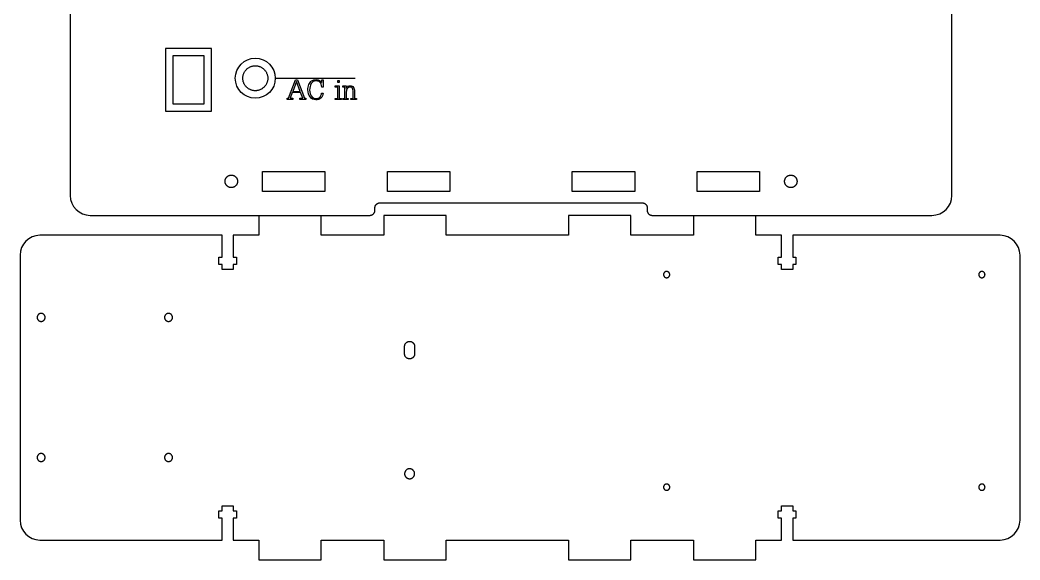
# Model space of a CAD drawing. Header units: millimetres. Extents: x 4 to 406, y 717 to 1158.
# Drawn here: x 3.9 to 404.3, y 717.1 to 933.3 of the extents above; entities that cross this region are included whole.
import ezdxf

# ---------------------------------------------------------------- set-up
doc = ezdxf.new("R2010")
doc.units = ezdxf.units.MM
doc.header["$MEASUREMENT"] = 0
for name, color, linetype, true_color in [('Taglio$1', 6, 'Continuous', 0xff00ff), ('Taglio$2', 5, 'Continuous', 0x0000ff), ('Taglio$3', 18, 'Continuous', 0x000000), ('Taglio$incisione', 3, 'Continuous', 0x00ff00)]:
    doc.layers.add(name, color=color, linetype=linetype, true_color=true_color)

msp = doc.modelspace()

# ---------------------------------------------------------------- linework, layer by layer
at = {"layer": 'Taglio$1'}
for p, q in [((65.14, 918.95), (65.14, 899.75)), ((77.64, 918.95), (65.14, 918.95)), ((77.64, 918.05), (77.64, 918.95)), ((77.64, 900.65), (77.64, 918.05)), ((65.14, 899.75), (77.64, 899.75)), ((77.64, 899.75), (77.64, 900.65)), ((101.04, 872.72), (126.04, 872.72)), ((101.04, 864.72), (101.04, 872.72)), ((126.04, 872.72), (126.04, 864.72)), ((151.04, 872.72), (176.04, 872.72)), ((151.04, 864.72), (151.04, 872.72)), ((176.04, 872.72), (176.04, 864.72)), ((225.04, 872.72), (227.44, 872.72)), ((225.04, 864.72), (225.04, 872.72)), ((227.44, 872.72), (250.04, 872.72)), ((250.04, 872.72), (250.04, 864.72)), ((275.04, 872.72), (300.04, 872.72)), ((275.04, 864.72), (275.04, 872.72)), ((300.04, 872.72), (300.04, 864.72)), ((126.04, 864.72), (101.04, 864.72)), ((176.04, 864.72), (151.04, 864.72)), ((250.04, 864.72), (225.04, 864.72)), ((300.04, 864.72), (275.04, 864.72)), ((146.04, 857.11), (146.04, 858.11)), ((148.04, 860.11), (253.04, 860.11)), ((255.04, 858.11), (255.04, 857.11)), ((124.55, 847.11), (124.55, 855.11)), ((124.55, 855.11), (144.04, 855.11)), ((149.55, 855.11), (149.55, 847.11)), ((174.55, 855.11), (149.55, 855.11)), ((174.55, 847.11), (174.55, 855.11)), ((223.55, 855.11), (223.55, 847.11)), ((248.55, 855.11), (223.55, 855.11)), ((248.55, 847.11), (248.55, 855.11)), ((257.04, 855.11), (273.55, 855.11)), ((273.55, 855.11), (273.55, 847.11)), ((149.55, 847.11), (124.55, 847.11)), ((223.55, 847.11), (174.55, 847.11)), ((273.55, 847.11), (248.55, 847.11)), ((157.92, 799.65), (157.92, 802.65)), ((161.92, 802.65), (161.92, 799.65))]:
    msp.add_line(p, q, dxfattribs=at)
for points, weights, knots in [([(103.14, 910), (103.14, 915), (98.14, 915), (93.14, 915), (93.14, 910), (93.14, 905), (98.14, 905), (103.14, 905), (103.14, 910)], [1, 0.707106781187, 1, 0.707106781187, 1, 0.707106781187, 1, 0.707106781187, 1], [0, 0, 0, 7.853982, 7.853982, 15.707963, 15.707963, 23.561945, 23.561945, 31.415927, 31.415927, 31.415927]), ([(88.54, 871.22), (86.04, 871.22), (86.04, 868.72), (86.04, 866.22), (88.54, 866.22), (91.04, 866.22), (91.04, 868.72), (91.04, 871.22), (88.54, 871.22)], [1, 0.707106781187, 1, 0.707106781187, 1, 0.707106781187, 1, 0.707106781187, 1], [-15.707963, -15.707963, -15.707963, -11.780972, -11.780972, -7.853982, -7.853982, -3.926991, -3.926991, 0, 0, 0]), ([(312.54, 871.22), (310.04, 871.22), (310.04, 868.72), (310.04, 866.22), (312.54, 866.22), (315.04, 866.22), (315.04, 868.72), (315.04, 871.22), (312.54, 871.22)], [1, 0.707106781187, 1, 0.707106781187, 1, 0.707106781187, 1, 0.707106781187, 1], [-15.707963, -15.707963, -15.707963, -11.780972, -11.780972, -7.853982, -7.853982, -3.926991, -3.926991, 0, 0, 0]), ([(146.04, 858.11), (146.04, 858.93), (146.63, 859.52), (147.22, 860.11), (148.04, 860.11)], [1, 0.923879233135, 1, 0.923879233135, 1], [1167.263552, 1167.263552, 1167.263552, 1168.834352, 1168.834352, 1170.405152, 1170.405152, 1170.405152]), ([(253.04, 860.11), (253.87, 860.11), (254.46, 859.52), (255.04, 858.93), (255.04, 858.11)], [1, 0.923878933758, 1, 0.923878933758, 1], [1275.405141, 1275.405141, 1275.405141, 1276.975945, 1276.975945, 1278.546749, 1278.546749, 1278.546749]), ([(264.08, 831.38), (264.08, 830.13), (262.83, 830.13), (261.58, 830.13), (261.58, 831.38), (261.58, 832.63), (262.83, 832.63), (264.08, 832.63), (264.08, 831.38)], [1, 0.707106781187, 1, 0.707106781187, 1, 0.707106781187, 1, 0.707106781187, 1], [0, 0, 0, 1.963495, 1.963495, 3.926991, 3.926991, 5.890486, 5.890486, 7.853982, 7.853982, 7.853982]), ([(390.29, 831.38), (390.29, 830.13), (389.04, 830.13), (387.79, 830.13), (387.79, 831.38), (387.79, 832.63), (389.04, 832.63), (390.29, 832.63), (390.29, 831.38)], [1, 0.707106781187, 1, 0.707106781187, 1, 0.707106781187, 1, 0.707106781187, 1], [0, 0, 0, 1.963495, 1.963495, 3.926991, 3.926991, 5.890486, 5.890486, 7.853982, 7.853982, 7.853982]), ([(12.4, 812.65), (10.8, 812.65), (10.8, 814.25), (10.8, 815.85), (12.4, 815.85), (14, 815.85), (14, 814.25), (14, 812.65), (12.4, 812.65)], [1, 0.707106781187, 1, 0.707106781187, 1, 0.707106781187, 1, 0.707106781187, 1], [-10.053096, -10.053096, -10.053096, -7.539822, -7.539822, -5.026548, -5.026548, -2.513274, -2.513274, 0, 0, 0]), ([(63.4, 812.65), (61.8, 812.65), (61.8, 814.25), (61.8, 815.85), (63.4, 815.85), (65, 815.85), (65, 814.25), (65, 812.65), (63.4, 812.65)], [1, 0.707106781187, 1, 0.707106781187, 1, 0.707106781187, 1, 0.707106781187, 1], [-10.053096, -10.053096, -10.053096, -7.539822, -7.539822, -5.026548, -5.026548, -2.513274, -2.513274, 0, 0, 0]), ([(157.92, 802.65), (157.92, 804.65), (159.92, 804.65), (161.92, 804.65), (161.92, 802.65)], [1, 0.707106781187, 1, 0.707106781187, 1], [-0.283185, -0.283185, -0.283185, 2.858407, 2.858407, 6, 6, 6]), ([(161.92, 799.65), (161.92, 797.65), (159.92, 797.65), (157.92, 797.65), (157.92, 799.65)], [1, 0.707106781186, 1, 0.707106781186, 1], [9, 9, 9, 12.141593, 12.141593, 15.283185, 15.283185, 15.283185]), ([(12.4, 756.55), (10.8, 756.55), (10.8, 758.15), (10.8, 759.75), (12.4, 759.75), (14, 759.75), (14, 758.15), (14, 756.55), (12.4, 756.55)], [1, 0.707106781187, 1, 0.707106781187, 1, 0.707106781187, 1, 0.707106781187, 1], [0, 0, 0, 2.513274, 2.513274, 5.026548, 5.026548, 7.539822, 7.539822, 10.053096, 10.053096, 10.053096]), ([(63.4, 756.55), (61.8, 756.55), (61.8, 758.15), (61.8, 759.75), (63.4, 759.75), (65, 759.75), (65, 758.15), (65, 756.55), (63.4, 756.55)], [1, 0.707106781187, 1, 0.707106781187, 1, 0.707106781187, 1, 0.707106781187, 1], [-10.053096, -10.053096, -10.053096, -7.539822, -7.539822, -5.026548, -5.026548, -2.513274, -2.513274, 0, 0, 0]), ([(161.92, 751.65), (161.92, 749.65), (159.92, 749.65), (157.92, 749.65), (157.92, 751.65), (157.92, 753.65), (159.92, 753.65), (161.92, 753.65), (161.92, 751.65)], [1, 0.707106781187, 1, 0.707106781187, 1, 0.707106781187, 1, 0.707106781187, 1], [-12.566371, -12.566371, -12.566371, -9.424778, -9.424778, -6.283185, -6.283185, -3.141593, -3.141593, 0, 0, 0]), ([(264.08, 746.28), (264.08, 745.03), (262.83, 745.03), (261.58, 745.03), (261.58, 746.28), (261.58, 747.53), (262.83, 747.53), (264.08, 747.53), (264.08, 746.28)], [1, 0.707106781187, 1, 0.707106781187, 1, 0.707106781187, 1, 0.707106781187, 1], [0, 0, 0, 1.963495, 1.963495, 3.926991, 3.926991, 5.890486, 5.890486, 7.853982, 7.853982, 7.853982]), ([(390.29, 746.28), (390.29, 745.03), (389.04, 745.03), (387.79, 745.03), (387.79, 746.28), (387.79, 747.53), (389.04, 747.53), (390.29, 747.53), (390.29, 746.28)], [1, 0.707106781187, 1, 0.707106781187, 1, 0.707106781187, 1, 0.707106781187, 1], [0, 0, 0, 1.963495, 1.963495, 3.926991, 3.926991, 5.890486, 5.890486, 7.853982, 7.853982, 7.853982])]:
    msp.add_rational_spline(points, weights, degree=2, knots=knots, dxfattribs=at)
for points in [[(144.04, 855.11), (146.04, 855.11), (146.04, 857.11)], [(255.04, 857.11), (255.04, 855.11), (257.04, 855.11)]]:
    msp.add_rational_spline(points, [1, 0.707106781187, 1], degree=2, dxfattribs=at)
at = {"layer": 'Taglio$2'}
for p, q in [((99.55, 855.11), (124.55, 855.11)), ((273.55, 855.11), (298.55, 855.11))]:
    msp.add_line(p, q, dxfattribs=at)
at = {"layer": 'Taglio$3'}
for p, q in [((24.04, 937.72), (24.04, 863.11)), ((377.04, 863.11), (377.04, 937.72)), ((32.04, 855.11), (99.55, 855.11)), ((99.55, 855.11), (99.55, 847.11)), ((298.55, 847.11), (298.55, 855.11)), ((298.55, 855.11), (369.04, 855.11)), ((84.83, 847.11), (11.94, 847.11)), ((84.83, 838.41), (84.83, 847.11)), ((99.55, 847.11), (89.33, 847.11)), ((89.33, 847.11), (89.33, 838.41)), ((308.8, 847.11), (298.55, 847.11)), ((308.8, 838.41), (308.8, 847.11)), ((396.3, 847.11), (313.3, 847.11)), ((313.3, 847.11), (313.3, 838.41)), ((3.94, 839.11), (3.94, 733.13)), ((83.53, 835.41), (83.53, 838.41)), ((83.53, 838.41), (84.83, 838.41)), ((89.33, 838.41), (90.63, 838.41)), ((90.63, 838.41), (90.63, 835.41)), ((307.5, 835.41), (307.5, 838.41)), ((307.5, 838.41), (308.8, 838.41)), ((313.3, 838.41), (314.6, 838.41)), ((314.6, 838.41), (314.6, 835.41)), ((404.3, 733.13), (404.3, 839.11)), ((84.83, 835.41), (83.53, 835.41)), ((84.83, 833.41), (84.83, 835.41)), ((89.33, 833.41), (84.83, 833.41)), ((90.63, 835.41), (89.33, 835.41)), ((89.33, 835.41), (89.33, 833.41)), ((308.8, 835.41), (307.5, 835.41)), ((308.8, 833.41), (308.8, 835.41)), ((313.3, 833.41), (308.8, 833.41)), ((314.6, 835.41), (313.3, 835.41)), ((313.3, 835.41), (313.3, 833.41)), ((83.53, 733.83), (83.53, 736.83)), ((83.53, 736.83), (84.83, 736.83)), ((84.83, 736.83), (84.83, 738.83)), ((84.83, 738.83), (89.33, 738.83)), ((89.33, 738.83), (89.33, 736.83)), ((89.33, 736.83), (90.63, 736.83)), ((90.63, 736.83), (90.63, 733.83)), ((307.5, 733.83), (307.5, 736.83)), ((307.5, 736.83), (308.8, 736.83)), ((308.8, 736.83), (308.8, 738.83)), ((308.8, 738.83), (313.3, 738.83)), ((313.3, 738.83), (313.3, 736.83)), ((313.3, 736.83), (314.6, 736.83)), ((314.6, 736.83), (314.6, 733.83)), ((84.83, 733.83), (83.53, 733.83)), ((84.83, 725.13), (84.83, 733.83)), ((90.63, 733.83), (89.33, 733.83)), ((89.33, 733.83), (89.33, 725.13)), ((308.8, 733.83), (307.5, 733.83)), ((308.8, 725.13), (308.8, 733.83)), ((314.6, 733.83), (313.3, 733.83)), ((313.3, 733.83), (313.3, 725.13)), ((11.94, 725.13), (84.83, 725.13)), ((89.33, 725.13), (99.55, 725.13)), ((99.55, 725.13), (99.55, 717.13)), ((124.55, 717.13), (124.55, 725.13)), ((124.55, 725.13), (149.55, 725.13)), ((149.55, 725.13), (149.55, 717.13)), ((174.55, 717.13), (174.55, 725.13)), ((174.55, 725.13), (223.55, 725.13)), ((223.55, 725.13), (223.55, 717.13)), ((248.55, 717.13), (248.55, 725.13)), ((248.55, 725.13), (273.55, 725.13)), ((273.55, 725.13), (273.55, 717.13)), ((298.55, 717.13), (298.55, 725.13)), ((298.55, 725.13), (308.8, 725.13)), ((313.3, 725.13), (396.3, 725.13)), ((99.55, 717.13), (124.55, 717.13)), ((149.55, 717.13), (174.55, 717.13)), ((223.55, 717.13), (248.55, 717.13)), ((273.55, 717.13), (298.55, 717.13))]:
    msp.add_line(p, q, dxfattribs=at)
for centre, start, end in [((32.04, 863.11), 180, 270), ((369.04, 863.11), 270, 360), ((11.94, 839.11), 90, 180), ((396.3, 839.11), 0, 90), ((11.94, 733.13), 180, 270), ((396.3, 733.13), 270, 0)]:
    msp.add_arc(centre, 8, start, end, dxfattribs=at)
at = {"layer": 'Taglio$incisione'}
for points in [[(62.14, 896.75), (80.64, 896.75), (80.64, 921.95), (62.14, 921.95)], [(110.86, 901.44), (110.86, 901.97), (111.47, 901.97), (114.25, 909.36), (115.03, 909.36), (117.81, 901.97), (118.42, 901.97), (118.42, 901.44), (115.99, 901.44), (115.99, 901.97), (117.12, 901.97), (116.25, 904.23), (112.95, 904.23), (112.16, 901.97), (113.21, 901.97), (113.21, 901.44)], [(131.73, 909.1), (131.73, 908.23), (131.12, 908.23), (131.12, 909.1)], [(116.08, 904.75), (114.6, 908.75), (113.21, 904.75)], [(130.08, 901.44), (130.08, 901.88), (131.21, 901.88), (131.21, 906.49), (130.08, 906.49), (130.08, 906.92), (131.73, 906.92), (131.73, 901.88), (132.6, 901.88), (132.6, 901.44)]]:
    msp.add_lwpolyline(points, close=True, dxfattribs=at)
for points in [[(106.14, 910), (138.13, 910)], [(124.77, 908.23), (124.77, 909.36), (125.29, 909.36), (125.29, 906.49), (124.77, 906.49)], [(133.12, 901.44), (133.12, 901.88), (133.99, 901.88), (133.99, 906.49), (133.12, 906.49), (133.12, 906.92), (134.51, 906.92), (134.51, 906.05)], [(124.68, 904.05), (125.29, 904.05)], [(134.51, 904.23), (134.51, 901.88), (135.38, 901.88), (135.38, 901.44), (133.12, 901.44)], [(137.81, 904.66), (137.81, 904.23), (137.81, 901.88), (138.6, 901.88), (138.6, 901.44), (136.42, 901.44), (136.42, 901.88), (137.29, 901.88), (137.29, 904.23)]]:
    msp.add_lwpolyline(points, dxfattribs=at)
msp.add_circle((98.14, 910), 8, dxfattribs=at)
for points in [[(119.55, 907.44), (119.81, 908.05), (120.25, 908.57), (120.68, 908.92)], [(122.51, 908.92), (121.55, 908.92), (120.95, 908.57), (120.51, 907.88)], [(120.68, 908.92), (121.21, 909.27), (121.81, 909.44), (122.6, 909.44)], [(124.16, 908.31), (123.81, 908.75), (123.21, 908.92), (122.51, 908.92)], [(122.6, 909.44), (123.55, 909.44), (124.25, 909.01), (124.77, 908.23)], [(119.21, 905.36), (119.21, 906.14), (119.38, 906.84), (119.55, 907.44)], [(120.08, 902.49), (119.47, 903.27), (119.21, 904.23), (119.21, 905.36)], [(120.51, 907.88), (120.08, 907.1), (119.9, 906.31), (119.9, 905.27)], [(119.9, 905.27), (119.9, 904.31), (120.16, 903.53), (120.6, 902.84)], [(124.77, 906.49), (124.68, 907.36), (124.51, 907.97), (124.16, 908.31)], [(134.51, 906.05), (134.68, 906.4), (134.86, 906.66), (135.12, 906.84)], [(136.08, 906.49), (135.03, 906.49), (134.51, 905.79), (134.51, 904.23)], [(135.12, 906.84), (135.47, 906.92), (135.73, 907.01), (136.08, 907.01)], [(136.08, 907.01), (136.77, 907.01), (137.29, 906.84), (137.47, 906.4)], [(136.86, 906.23), (136.68, 906.4), (136.42, 906.49), (136.08, 906.49)], [(137.21, 905.53), (137.21, 905.88), (137.03, 906.05), (136.86, 906.23)], [(137.29, 904.23), (137.29, 904.84), (137.29, 905.27), (137.21, 905.53)], [(137.47, 906.4), (137.73, 905.97), (137.81, 905.44), (137.81, 904.66)], [(122.34, 901.36), (121.38, 901.36), (120.6, 901.71), (120.08, 902.49)], [(120.6, 902.84), (121.03, 902.23), (121.64, 901.88), (122.42, 901.88)], [(124.42, 902.05), (123.9, 901.62), (123.21, 901.36), (122.34, 901.36)], [(122.42, 901.88), (123.12, 901.88), (123.55, 902.05), (123.99, 902.4)], [(123.99, 902.4), (124.34, 902.84), (124.6, 903.36), (124.68, 904.05)], [(125.29, 904.05), (125.21, 903.18), (124.95, 902.49), (124.42, 902.05)]]:
    msp.add_open_spline(points, degree=3, dxfattribs=at)

doc.saveas('drawing.dxf')
